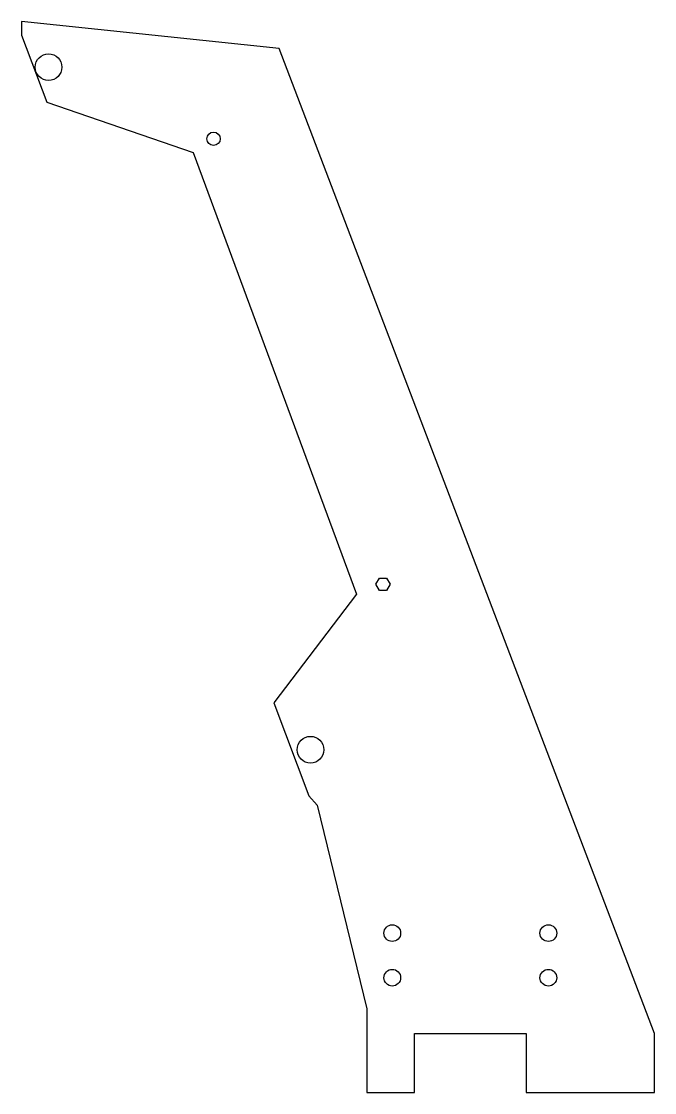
# Model space of a CAD drawing. Header units: millimetres. Extents: x -111 to 173, y -37 to 444.
import ezdxf

# ---------------------------------------------------------------- set-up
doc = ezdxf.new("R2010")
doc.units = ezdxf.units.MM
doc.layers.get('0').update_dxf_attribs({"linetype": 'CONTINUOUS'})

msp = doc.modelspace()

# ---------------------------------------------------------------- linework, layer by layer
for points in [[(65, -36.5), (65, -10), (115, -10), (115, -36.5), (172.65, -36.5), (172.65, -10), (4.25, 431.57), (-111.36, 443.72), (-111.32, 437.6), (-99.93, 407.46), (-34.28, 384.9), (38.91, 186.92), (1.82, 138.19), (17.54, 96.6), (21.23, 92.35), (43.51, 1.02), (43.51, 0.62), (43.51, 0.62), (43.51, 0.61), (43.51, -36.5)], [(53.97, 191.4), (52.38, 188.65), (49.21, 188.65), (47.62, 191.4), (49.21, 194.15), (52.38, 194.15)]]:
    msp.add_lwpolyline(points, close=True)
for centre, radius in [((-99.19, 423.22), 6), ((-25.17, 391.09), 3), ((18.31, 117.2), 6), ((55, 35), 3.75), ((125, 35), 3.75), ((55, 15), 3.75), ((125, 15), 3.75)]:
    msp.add_circle(centre, radius)

doc.saveas('drawing.dxf')
